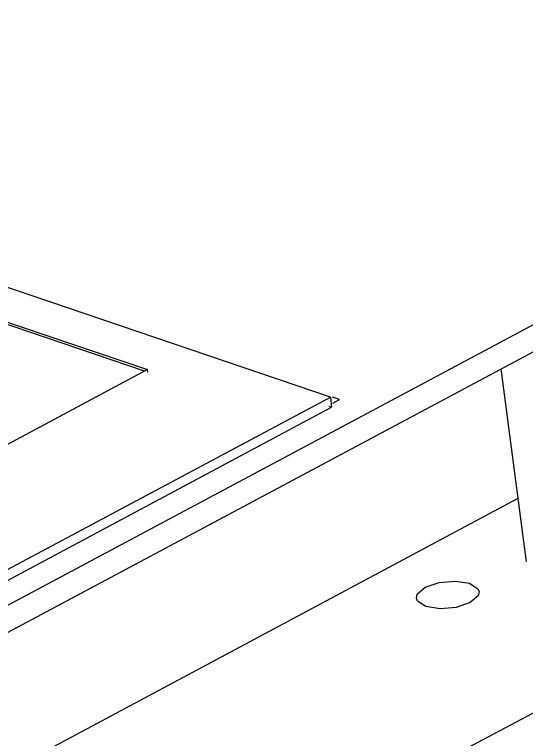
# Model space of a CAD drawing. Header units: millimetres. Extents: x 0 to 594, y 0 to 420.
# Drawn here: x 314.06 to 323, y 159.39 to 172.05 of the extents above; entities that cross this region are included whole.
import ezdxf

# ---------------------------------------------------------------- set-up
doc = ezdxf.new("R2010")
doc.units = ezdxf.units.MM
doc.header["$LTSCALE"] = 32.67
doc.layers.add('ASSEM_MEM', color=7, linetype='CONTINUOUS')

msp = doc.modelspace()

# ---------------------------------------------------------------- linework, layer by layer
at = {"layer": 'ASSEM_MEM', "color": 7, "linetype": 'CONTINUOUS'}
for p, q in [((349.369, 180.669), (304.189, 156.521)), ((304.512, 156.22), (343.318, 176.961)), ((305.131, 150.328), (345.07, 171.487)), ((319.58, 165.373), (308.855, 169.012)), ((310.665, 167.792), (316.384, 165.852)), ((316.335, 165.825), (310.669, 167.748)), ((316.384, 165.852), (310.841, 162.889)), ((316.389, 165.807), (316.384, 165.852)), ((323, 162.497), (322.56, 165.867)), ((309.186, 159.818), (319.58, 165.373)), ((319.58, 165.373), (319.598, 165.194)), ((319.735, 165.329), (319.612, 165.371)), ((319.598, 165.194), (319.557, 165.208)), ((319.62, 165.268), (319.735, 165.329)), ((309.204, 159.638), (319.598, 165.194)), ((304.75, 153.928), (322.855, 163.605))]:
    msp.add_line(p, q, dxfattribs=at)
for points in [[(321.078, 161.86), (321.094, 161.93), (321.232, 162.05)], [(321.232, 162.05), (321.475, 162.134), (321.759, 162.16), (322.007, 162.12), (322.152, 162.026), (322.173, 161.973)], [(322.173, 161.973), (322.157, 161.903), (322.019, 161.783)], [(322.019, 161.783), (321.775, 161.699), (321.492, 161.674), (321.244, 161.713), (321.099, 161.807), (321.078, 161.86)]]:
    msp.add_lwpolyline(points, dxfattribs=at)

doc.saveas('drawing.dxf')
